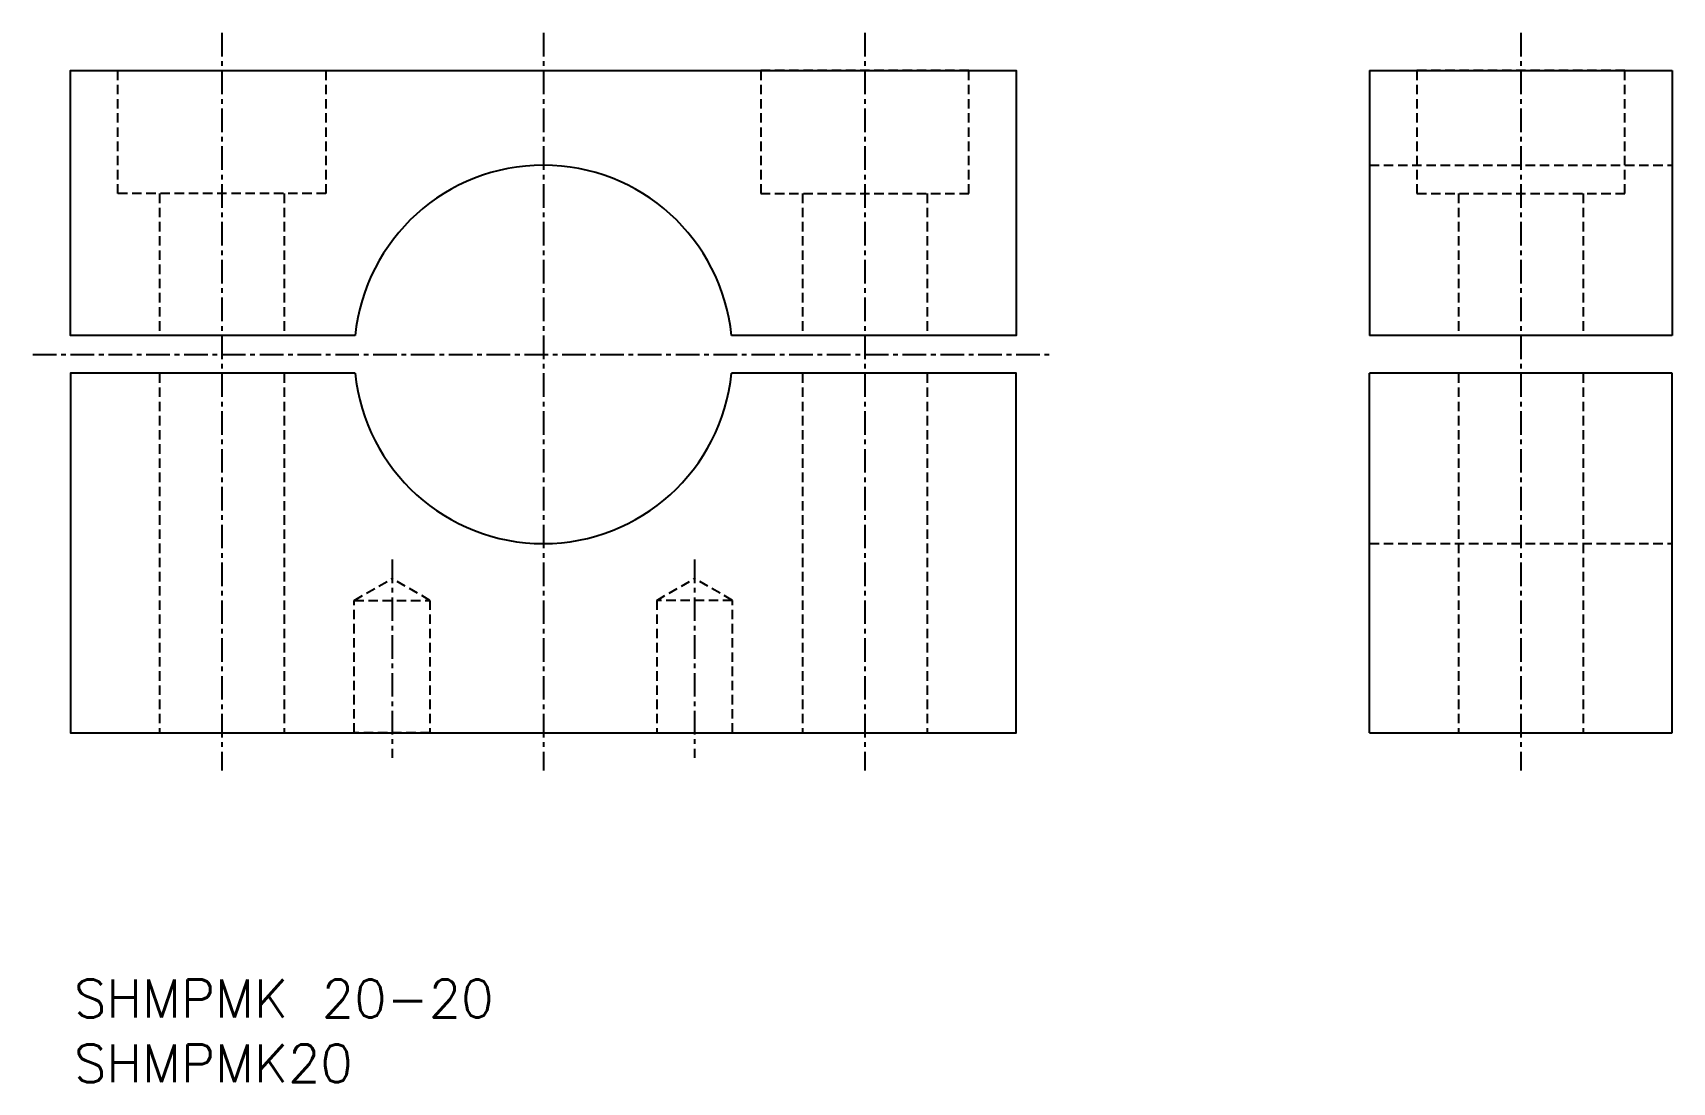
# Model space of a CAD drawing. Extents: x 121.5 to 208.2, y 66.5 to 122.
import ezdxf

# ---------------------------------------------------------------- set-up
doc = ezdxf.new("R2010")
doc.units = 0
doc.linetypes.add('CENTER', pattern=[2, 1.25, -0.25, 0.25, -0.25])
doc.linetypes.add('DASHED', pattern=[0.75, 0.5, -0.25])
doc.layers.get('0').update_dxf_attribs({"linetype": 'CONTINUOUS'})
doc.layers.add('CENTER', color=1, linetype='CENTER')
doc.styles.get("Standard").update_dxf_attribs({"font": 'txt.shx', "bigfont": 'extfont.shx'})

msp = doc.modelspace()

# ---------------------------------------------------------------- linework, layer by layer
at = {"color": 7, "linetype": 'CONTINUOUS'}
for p, q in [((192.197, 120), (192.197, 106)), ((192.197, 120), (208.197, 120)), ((208.197, 120), (208.197, 106)), ((208.197, 106), (192.197, 106)), ((192.197, 85), (192.197, 104)), ((208.197, 104), (192.197, 104)), ((208.197, 85), (208.197, 104)), ((192.197, 85), (208.197, 85))]:
    msp.add_line(p, q, dxfattribs=at)
at = {"color": 3, "linetype": 'DASHED'}
for p, q in [((192.197, 115), (208.197, 115)), ((128.2, 113.5), (128.2, 106)), ((134.8, 113.5), (134.8, 106)), ((162.2, 113.5), (162.2, 106)), ((168.8, 113.5), (168.8, 106)), ((196.897, 113.5), (196.897, 106)), ((203.497, 113.5), (203.497, 106)), ((128.2, 104), (128.2, 85)), ((134.8, 104), (134.8, 85)), ((162.2, 104), (162.2, 85)), ((168.8, 104), (168.8, 85)), ((196.897, 104), (196.897, 85)), ((203.497, 104), (203.497, 85)), ((192.197, 95), (208.197, 95)), ((138.5, 92), (140.5, 93.155)), ((142.5, 92), (140.5, 93.155)), ((154.5, 92), (156.5, 93.155)), ((158.5, 92), (156.5, 93.155)), ((138.5, 85), (138.5, 92)), ((138.5, 92), (142.5, 92)), ((142.5, 92), (142.5, 85)), ((154.5, 92), (154.5, 85)), ((158.5, 92), (154.5, 92)), ((158.5, 85), (158.5, 92)), ((142.5, 85), (138.5, 85)), ((154.5, 85), (158.5, 85))]:
    msp.add_line(p, q, dxfattribs=at)
at = {"color": 7, "linetype": 'CONTINUOUS'}
for points in [[(138.55, 106), (123.5, 106), (123.5, 120), (173.5, 120), (173.5, 106), (158.45, 106)], [(138.55, 104), (123.5, 104), (123.5, 85), (173.5, 85), (173.5, 104), (158.45, 104)]]:
    msp.add_lwpolyline(points, dxfattribs=at)
at = {"color": 3, "linetype": 'DASHED'}
for points in [[(137, 113.5), (126, 113.5), (126, 120), (137, 120)], [(160, 113.5), (171, 113.5), (171, 120), (160, 120)], [(194.697, 113.5), (205.697, 113.5), (205.697, 120), (194.697, 120)]]:
    msp.add_lwpolyline(points, close=True, dxfattribs=at)
at = {"color": 7, "linetype": 'CONTINUOUS'}
for start, end in [(5.73917, 174.26083), (185.73917, 354.26083)]:
    msp.add_arc((148.5, 105), 10, start, end, dxfattribs=at)
at = {"layer": 'CENTER', "color": 1, "linetype": 'CENTER'}
for p, q in [((131.5, 122), (131.5, 83)), ((148.5, 122), (148.5, 83)), ((165.5, 122), (165.5, 83)), ((200.197, 122), (200.197, 83)), ((121.5, 105), (175.5, 105)), ((140.5, 94.159), (140.5, 83.667)), ((156.5, 94.159), (156.5, 83.667))]:
    msp.add_line(p, q, dxfattribs=at)

# ---------------------------------------------------------------- texts
at = {"color": 7, "linetype": 'CONTINUOUS'}
for s, p in [('SHMPMK 20-20', (123.683, 69.954)), ('SHMPMK20', (123.683, 66.53))]:
    msp.add_text(s, height=2, dxfattribs=at).set_placement(p)

doc.saveas('drawing.dxf')
